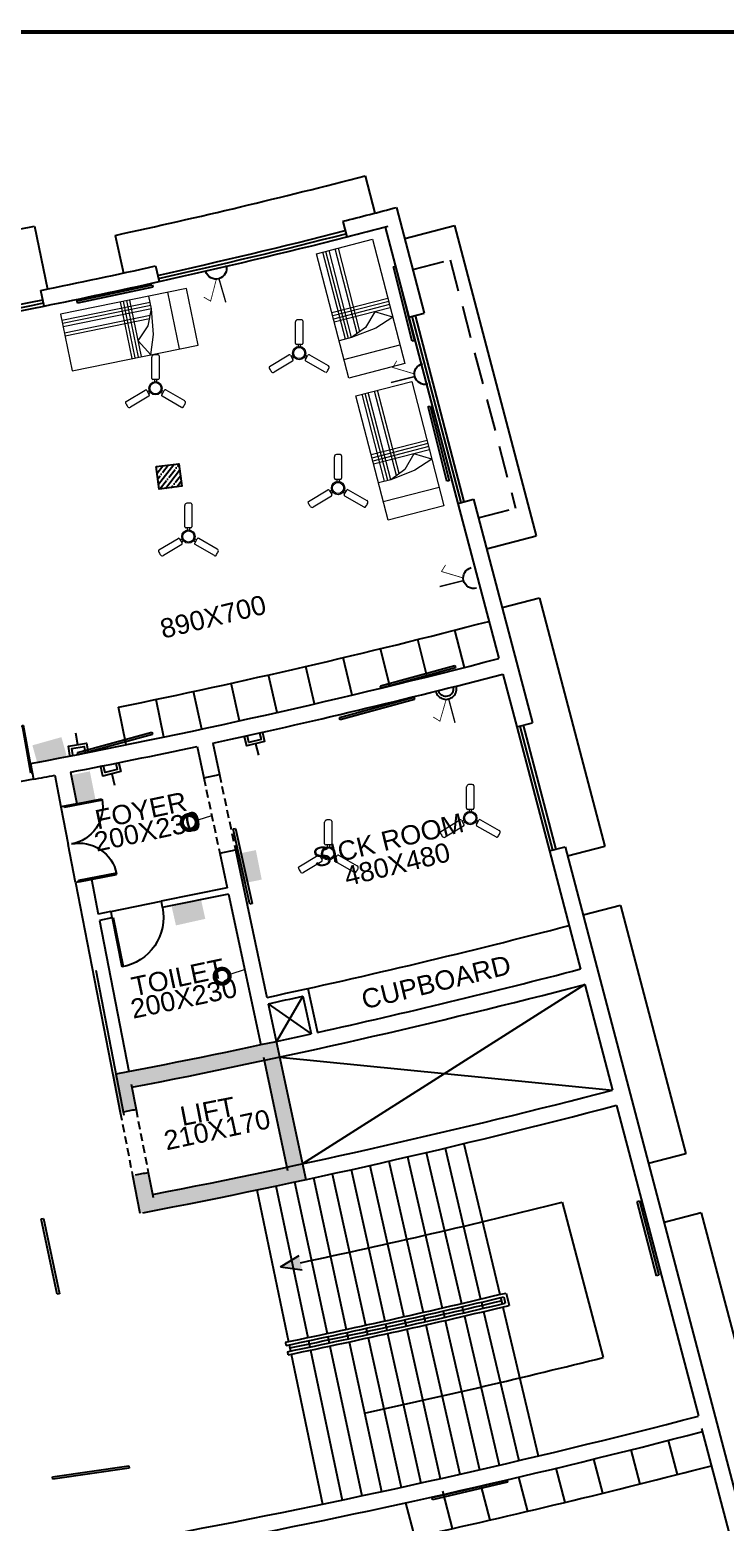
# Model space of a CAD drawing. Header units: inches. Extents: x -221585 to 401252, y -284294 to 332380.
# Drawn here: x 137367 to 138449, y 53758 to 56083 of the extents above; entities that cross this region are included whole.
import ezdxf
from ezdxf.enums import TextEntityAlignment as Align

# ---------------------------------------------------------------- set-up
doc = ezdxf.new("R2010")
doc.units = ezdxf.units.IN
doc.header["$MEASUREMENT"] = 0
doc.linetypes.add('HIDDEN', pattern=[0.375, 0.25, -0.125])
doc.linetypes.add('HIDDEN2', pattern=[0.1875, 0.125, -0.0625])
for name, color, linetype in [('A-TEXT', 3, 'Continuous'), ('A_dimension_100', 233, 'Continuous'), ('E-LIGHT', 7, 'Continuous'), ('Power', 7, 'Continuous'), ('UPS', 7, 'Continuous')]:
    doc.layers.add(name, color=color, linetype=linetype)
for name, color, linetype, lineweight in [('ceilingfan', 1, 'Continuous', 15), ('FURN', 56, 'Continuous', 0), ('PIE', 7, 'Continuous', 15), ('text', 72, 'HIDDEN2', 5)]:
    doc.layers.add(name, color=color, linetype=linetype, lineweight=lineweight)
doc.styles.add('DIM', font='arial.ttf')
doc.styles.get("Standard").update_dxf_attribs({"font": 'arial.ttf'})

# ---------------------------------------------------------------- blocks, each defined once
blk = doc.blocks.new('d2')
at = {"color": 1, "ltscale": 8}
for p, q in [((-332.772, -186.458, 9945.752), (-332.753, -186.454, 9945.752)), ((-332.628, -187.194, 9945.752), (-332.772, -186.458, 9945.752)), ((-332.609, -187.19, 9945.752), (-332.753, -186.454, 9945.752)), ((-332.753, -186.454, 9945.752), (-332.753, -186.454, 9945.732)), ((-332.753, -186.454, 9945.732), (-332.753, -186.454, 9945.732)), ((-334.226, -186.743, 9945.752), (-334.206, -186.739, 9945.752)), ((-334.082, -187.479, 9945.752), (-334.226, -186.743, 9945.752)), ((-334.062, -187.475, 9945.752), (-334.206, -186.739, 9945.752)), ((-334.063, -187.577, 9945.752), (-332.589, -187.288, 9945.752)), ((-332.628, -187.194, 9945.752), (-332.609, -187.19, 9945.752)), ((-334.082, -187.479, 9945.752), (-334.062, -187.475, 9945.752))]:
    blk.add_line(p, q, dxfattribs=at)
for centre, start, end in [((-332.628, -187.194, 9945.752), 101.092, 178.0402), ((-334.062, -187.475, 9945.752), 24.1438, 101.092)]:
    blk.add_arc(centre, 0.75, start, end, dxfattribs=at)
blk = doc.blocks.new('RYTRTRTRTRT')
at = {"color": 1}
for p, q in [((42.518, 61.153), (42.518, 61.753)), ((42.518, 61.753), (42.538, 61.753)), ((42.538, 61.753), (42.538, 61.153)), ((43.718, 61.753), (43.698, 61.753)), ((43.698, 61.753), (43.698, 61.153)), ((43.718, 61.153), (43.718, 61.753)), ((42.518, 61.153), (42.538, 61.153)), ((43.718, 61.153), (43.698, 61.153)), ((42.518, 61.103), (43.118, 61.103)), ((43.718, 61.103), (43.118, 61.103))]:
    blk.add_line(p, q, dxfattribs=at)
for centre, start, end in [((42.528, 61.163), 359.0371, 90), ((43.708, 61.163), 90, 180.9629)]:
    blk.add_arc(centre, 0.59, start, end, dxfattribs=at)
blk = doc.blocks.new('A$C25933C84')
at = {"color": 8, "linetype": 'Continuous'}
for p, q in [((0, 0.9), (2, 0.9)), ((0, 0), (0, 0.9)), ((0.3, 0.9), (0.3, 0)), ((0.6, 0.7), (0.6, 0.9)), ((0.65, 0.3), (0.6, 0.7)), ((0.7, 0.45), (0.6, 0.7)), ((2, 0.9), (2, 0)), ((0.75, 0), (0.65, 0.3)), ((0.9, 0.25), (0.7, 0.45)), ((0.75, 0), (0.9, 0.25)), ((2, 0), (0, 0))]:
    blk.add_line(p, q, dxfattribs=at)
at = {"color": 8}
for p, q in [((0.6, 0.8), (2, 0.8)), ((0.6, 0.75), (2, 0.75)), ((0.6, 0.7), (2, 0.7)), ((0.9, 0), (0.9, 0.9)), ((0.95, 0), (0.95, 0.9)), ((1, 0), (1, 0.9)), ((1.05, 0), (1.05, 0.9)), ((0.64, 0.6), (2, 0.6)), ((0.66, 0.55), (2, 0.55))]:
    blk.add_line(p, q, dxfattribs=at)
blk = doc.blocks.new('TRTH')
at = {"color": 1, "ltscale": 8}
for p, q in [((-589.839, -68.759), (-589.839, -67.98)), ((-589.819, -68.759), (-589.819, -67.979)), ((-589.839, -68.759), (-589.819, -68.759)), ((-589.839, -68.859), (-589.039, -68.859))]:
    blk.add_line(p, q, dxfattribs=at)
blk.add_arc((-589.819, -68.759), 0.78, 0, 91.4693, dxfattribs=at)
blk = doc.blocks.new('Fan')
at = {"color": 6}
for p, q in [((-5.8, 15.7), (-5.8, 48.4)), ((5.2, 50.1), (5.2, 15.7)), ((3.5, 14), (-4.1, 14)), ((-1.9, 14), (-1.9, 10.8)), ((1.5, 14), (1.5, 10.8)), ((-45.2, -19.5), (-15.9, -1.9)), ((-10.2, -11.4), (-38.2, -28.2)), ((-13.6, -2.5), (-9.7, -9)), ((-12.6, -4.2), (-9.9, -2.6)), ((-10.8, -7.1), (-8.1, -5.5)), ((10.3, -7.3), (7.6, -5.8)), ((12, -4.4), (9.3, -2.8)), ((9.4, -9.1), (13.2, -2.4)), ((39.7, -28.3), (10, -11.4)), ((15.5, -1.8), (43.8, -18))]:
    blk.add_line(p, q, dxfattribs=at)
for centre, radius in [((-0.2, 0.8), 10.2), ((-0.2, 0.9), 8.5)]:
    blk.add_circle(centre, radius, dxfattribs=at)
for centre, radius, start, end in [((-2.4, 48.4), 3.4, 92.735, 180), ((-0.2, 0.9), 51, 85.7207, 92.735), ((3.5, 50.1), 1.7, 0, 85.7207), ((-4.1, 15.7), 1.7, 180, 270), ((3.5, 15.7), 1.7, 270, 0), ((-44.4, -21), 1.7, 120.9808, 206.3239), ((-0.2, 0.9), 51, 206.3239, 213.3255), ((-15, -3.4), 1.7, 30.9808, 120.9808), ((-11.1, -9.9), 1.7, 300.9808, 30.9808), ((10.8, -9.9), 1.7, 150.2708, 240.2708), ((14.6, -3.3), 1.7, 60.2708, 150.2708), ((-0.2, 0.9), 51, 325.7165, 332.7215), ((42.1, -20.9), 3.4, 332.7215, 60.2708), ((-40, -25.3), 3.4, 213.3255, 300.9808), ((40.6, -26.9), 1.7, 240.2708, 325.7165)]:
    blk.add_arc(centre, radius, start, end, dxfattribs=at)
blk = doc.blocks.new('light')
at = {"color": 5}
for p, q in [((112625.2, 38871.2), (112742.5, 38895.9)), ((112743.3, 38892.3), (112625.9, 38867.6)), ((112742.5, 38895.9), (112743.3, 38892.3)), ((112625.9, 38867.6), (112625.2, 38871.2))]:
    blk.add_line(p, q, dxfattribs=at)
blk = doc.blocks.new('w.l')
at = {"layer": 'PIE', "color": 6}
blk.add_line((109349.8, 39723.6), (109371.7, 39720.1), dxfattribs=at)
at = {"layer": 'PIE', "color": 6, "const_width": 6.59}
blk.add_lwpolyline([(109337.4, 39737.9, 1), (109333.8, 39715, 1)], format="xyb", close=True, dxfattribs=at)
blk = doc.blocks.new('ups 6A')
at = {"layer": 'E-LIGHT', "color": 4}
for points, const_width in [([(5905667, -1658491), (5905670, -1658287)], 11.7), ([(5905692, -1658286), (5905785, -1658448), (5905831, -1658401)], 6.64)]:
    blk.add_lwpolyline(points, dxfattribs=dict(at, const_width=const_width))
blk.add_arc((5905672, -1658200), 87.4, 179.0102, 359.0102, dxfattribs=at)
blk = doc.blocks.new('16A')
at = {"layer": 'E-LIGHT', "color": 1}
for points, const_width in [([(5916857, -1642748), (5916861, -1642952)], 11.7), ([(5916882, -1642953), (5916975, -1642791), (5917021, -1642838)], 6.64)]:
    blk.add_lwpolyline(points, dxfattribs=dict(at, const_width=const_width))
for centre, radius, start, end in [((5916862, -1643039), 87.4, 0.9898, 180.9898), ((5916863, -1643043), 64.6, 4.2725, 175.7579)]:
    blk.add_arc(centre, radius, start, end, dxfattribs=at)

msp = doc.modelspace()

# ---------------------------------------------------------------- hatches: boundary and pattern name
at = {"ltscale": 10}
h = msp.add_hatch(dxfattribs=at)
h.set_pattern_fill('ANSI35', color=1, scale=50, angle=7.3371)
h.set_pattern_definition([(52.3370804, (6923.074, -145001.486), (-9.89523915, 7.63768565), []), (52.3370804, (6931.84, -145000.357), (-9.89523915, 7.63768565), [15.625, -3.125, 0, -3.125])])
h.paths.add_polyline_path([(137603.5, 55371.8), (137598.9, 55407), (137563.7, 55402.5), (137568.3, 55367.3)])
h = msp.add_hatch(color=4, dxfattribs=at)
h.dxf.hatch_style = 1
edge = h.paths.add_edge_path()
edge.add_line((137731.5, 54477.6), (137767, 54311.3))
edge.add_arc((135419.2, 65307), 11243.5, 280.9658, 282.05241, ccw=False)
edge.add_line((137558, 54268.8), (137551.3, 54303.1))
edge.add_arc((132101.1, 82451.6), 28671.2, 280.90835, 280.95831, ccw=False)
edge.add_line((137526.8, 54298.4), (137538.2, 54239.5))
edge.add_arc((135338.4, 65708.7), 11678.2, 280.85745, 282.15131)
edge.add_line((137796.6, 54292.1), (137750.7, 54507.3))
edge.add_arc((135338.1, 65710.5), 11460.1, 280.85533, 282.15343, ccw=False)
edge.add_line((137496.3, 54455.5), (137507.7, 54396.6))
edge.add_arc((132129.6, 82304.3), 28421.2, 280.90778, 280.95818)
edge.add_line((137532.3, 54401.3), (137525.6, 54435.7))
edge.add_arc((135363, 65588), 11360.1, 280.97454, 282.03422)
h = msp.add_hatch(color=2, dxfattribs=at)
h.dxf.hatch_style = 1
h.paths.add_polyline_path([(137790.8, 54151.3), (137756.9, 54155.9), (137786, 54173.8)])

# ---------------------------------------------------------------- linework, layer by layer
at = {"color": 1, "ltscale": 10}
msp.add_line((137889, 55855.4, -0.4), (137904.1, 55797.4, 0), dxfattribs=at)
at = {"color": 4, "ltscale": 10}
for p, q in [((137854.1, 55784.5, 0), (137860.3, 55760.3, 0)), ((137937.7, 55806.1, 0), (137980.8, 55641.7, 0)), ((137919.8, 55775.6, 0), (137956.7, 55635.4, 0.4)), ((137562.7, 55715, 0), (137568.1, 55690.6, 0)), ((137389.1, 55652.4, 0), (137384.2, 55676.9, 0)), ((137956.8, 55635.4, 0.4), (137980.8, 55641.7, 0)), ((138033.1, 55345.3, 0.5), (138057.4, 55351.6, 0)), ((138033.1, 55345.3, 0.4), (138096.8, 55103.5, 0.4)), ((138124.9, 54997.2, 0.4), (138149.1, 55003.5, 0.4)), ((137651.7, 54971.8, -75.9), (137662.1, 54922.9, 0)), ((137627.3, 54966.6, 0), (137637.7, 54917.7, 0)), ((137368.2, 54940.1, 0), (137372.5, 54915.5, 0)), ((137430.3, 54926.6, 0.4), (137440, 54877.5, 0)), ((137405.9, 54921.8, 0.4), (137415.4, 54872.7, 0)), ((137637.7, 54917.7, 0), (137662.1, 54922.9, 0)), ((137440, 54877.5, 0), (137415.4, 54872.7, 0)), ((138175.9, 54803.8, 0.4), (138200, 54810.1, 0.4)), ((137662.7, 54800.3, 0), (137687.1, 54805.6, 0)), ((137662.7, 54800.3, 0), (137674.2, 54746.5, 0)), ((137687.1, 54805.6, 0), (137736.1, 54575.7, 0)), ((137462.8, 54759.7, 0), (137438.3, 54754.9, 0)), ((137438.3, 54754.9, 0), (137496.3, 54455.5, 0)), ((137462.8, 54759.7, 0), (137473.3, 54705.6, 0)), ((137674.3, 54746.6, 0), (137571.3, 54725.6, 0)), ((137571.3, 54725.6, 0), (137573.2, 54715.8, 0)), ((137676.3, 54736.8, 0), (137573.2, 54715.8, 0)), ((137676.3, 54736.8, 0), (137726.3, 54502, 0)), ((137492.9, 54709.6, 0), (137473.2, 54705.6, 0)), ((137494.8, 54699.8, 0), (137475.2, 54695.8, 0)), ((137475.2, 54695.8, 0), (137520.9, 54460.2, 0)), ((137492.9, 54709.6, 0), (137494.8, 54699.8, 0)), ((137469.7, 54618.3, 0), (137502.1, 54451.4, 0)), ((137792, 54577.7, 0), (137804.9, 54519.1, 0)), ((137799.6, 54589.4, 0), (137814.7, 54521.2, 0)), ((137738.2, 54565.9, 0), (137796.6, 54292.1, 0)), ((137854.5, 54530.1, 0), (137854.5, 54530.1, 0)), ((137730.5, 54482.5, 0), (137768, 54306.4, 0)), ((137496.3, 54455.5, 0), (137507.7, 54396.6, 0)), ((137502.1, 54451.4, 0), (137513.5, 54392.5, 0)), ((137524.7, 54440.6, 0), (137532.3, 54401.3, 0)), ((137526.8, 54298.4, 0), (137538.2, 54239.5, 0)), ((137551.3, 54303.1, 0), (137558.9, 54263.9, 0))]:
    msp.add_line(p, q, dxfattribs=at)
at = {"color": 20, "ltscale": 10}
for p, q in [((137374.4, 55777, -0.4), (137394.5, 55679, 0)), ((137499.9, 55762.6, -0.4), (137512.6, 55704, 0)), ((137950.4, 55757.8, 0), (138027.8, 55778.1, 0.4)), ((138027.8, 55778.1, 0.4), (138155.2, 55294.6, 0.4)), ((138077.8, 55274.2, 0), (138155.2, 55294.6, 0.4)), ((138160, 55197.7, 0.4), (138102, 55182.4, 0.4)), ((138160, 55197.7, 0.4), (138261.9, 54810.9, 0.4)), ((138261.9, 54810.9, 0.4), (138203.8, 54795.6, 0.4)), ((138286.1, 54719.1, 0.4), (138228, 54703.8, 0.4)), ((138286.1, 54719.1, 0.4), (138387.9, 54332.2, 0.4)), ((138387.9, 54332.2, 0.4), (138329.9, 54317, 0.4)), ((138412.1, 54240.4, 0.4), (138354.1, 54225.1, 0.4)), ((138412.1, 54240.4, 0.4), (138514, 53853.6, 0.4))]:
    msp.add_line(p, q, dxfattribs=at)
at = {"color": 20, "linetype": 'HIDDEN', "ltscale": 200}
for p, q in [((137963.1, 55709.4, 0), (138021.1, 55724.7, 0.3)), ((138021.1, 55724.7, 0.3), (138122.9, 55337.9, 0.3)), ((138064.9, 55322.6, 0), (138122.9, 55337.9, 0.3))]:
    msp.add_line(p, q, dxfattribs=at)
at = {"color": 1, "ltscale": 8}
for p, q in [((137956.8, 55635.4, 0.4), (138032.9, 55345.2, 0.4)), ((137961.6, 55636.7, 0.4), (138037.8, 55346.5, 0.4)), ((137966.5, 55637.9, 0.4), (138042.6, 55347.8, 0.4)), ((138124.9, 54997.2, 0.4), (138175.9, 54803.8, 0.4)), ((138129.8, 54998.4, 0.4), (138180.7, 54805, 0.4)), ((138129.8, 54998.4, 0.4), (138180.7, 54805, 0.4)), ((138134.6, 54999.7, 0.4), (138185.5, 54806.3, 0.4))]:
    msp.add_line(p, q, dxfattribs=at)
at = {"color": 4, "ltscale": 8}
for p, q in [((138057.4, 55351.6, 0.4), (138149.1, 55003.5, 0.4)), ((138103.3, 55079.4, -75.9), (138124.9, 54997.2, 0.4)), ((138200, 54810.1, 0.4), (138505.7, 53649.7, 0.4)), ((138175.9, 54803.8, 0.4), (138224.2, 54620, 0.4)), ((138230.6, 54595.9, -58.4), (138273.9, 54431.5, 0.8)), ((138280.3, 54407.3, 0.4), (138407.6, 53923.8, 0.4)), ((138412.6, 53904.4, 0.4), (138481.3, 53643.3, 0.4))]:
    msp.add_line(p, q, dxfattribs=at)
at = {"color": 8, "ltscale": 10}
for p, q in [((137985.3, 55075.1, 0.4), (137970.8, 55133.3, 0)), ((138043.5, 55089.8, 0.4), (138028.7, 55147.9, 0)), ((137927.1, 55060.7, 0.4), (137912.9, 55119, 0)), ((137810.3, 55032.9, 0.4), (137796.7, 55091.4, 0)), ((137868.7, 55046.7, 0.4), (137854.9, 55105, 0)), ((137693.2, 55006.5, 0.4), (137680.3, 55065.1, 0)), ((137751.8, 55019.5, 0.4), (137738.6, 55078.1, 0)), ((137634.5, 54993.7, 0.4), (137621.9, 55052.4, 0)), ((137516.9, 54969.2, 0.4), (137504.9, 55028, 0)), ((137575.7, 54981.3, 0.4), (137563.5, 55040, 0))]:
    msp.add_line(p, q, dxfattribs=at)
at = {"color": 2, "linetype": 'HIDDEN2', "ltscale": 100}
for p, q in [((137637.7, 54917.7, 0), (137662.7, 54800.3, 0)), ((137662.1, 54922.9, 0), (137687.1, 54805.6, 0)), ((137507.8, 54396.6, 0), (137526.8, 54298.4, 0)), ((137532.3, 54401.3, 0), (137551.3, 54303.1, 0))]:
    msp.add_line(p, q, dxfattribs=at)
at = {"color": 2, "ltscale": 10}
for p, q in [((137792, 54577.7, 0), (137750.7, 54507.3, 0)), ((138230.6, 54595.9, -58.4), (137791.4, 54316.6, 0)), ((137738.2, 54565.9, 0), (137804.9, 54519.1, 0)), ((137756, 54482.8, 0), (138273.9, 54431.5, 0.8)), ((138195.7, 54256.7, 0.4), (138259.4, 54014.9, 0.4)), ((137756.9, 54155.9, 0), (137786, 54173.8, 0)), ((137756.9, 54155.9, 0), (137790.8, 54151.3, 0)), ((138108.2, 54115.3, 0), (138112.8, 54095.9, 0)), ((138104.5, 54109.3, 0), (138106.8, 54099.6, 0))]:
    msp.add_line(p, q, dxfattribs=at)
at = {"color": 2, "ltscale": 8}
for p, q in [((138042.4, 54347.9, 0.4), (138098.4, 54113, 0.4)), ((137925.6, 54320.7, 0.4), (137979.1, 54085.2, 0.4)), ((137954.8, 54327.4, 0.4), (138009, 54092, 0.4)), ((137984, 54334.1, 0.4), (138038.8, 54098.9, 0.4)), ((138013.2, 54341, 0.4), (138068.6, 54105.9, 0.4)), ((137837.7, 54301, 0.4), (137889.4, 54065.1, 0.4)), ((137867, 54307.5, 0.4), (137919.4, 54071.7, 0.4)), ((137896.3, 54314, 0.4), (137949.3, 54078.4, 0.4)), ((137720.3, 54275.9, 0.4), (137769.6, 54039.5, 0.4)), ((137749.7, 54282.1, 0.4), (137799.6, 54045.8, 0.4)), ((137779.1, 54288.3, 0.4), (137829.6, 54052.2, 0.4)), ((137808.4, 54294.7, 0.4), (137859.5, 54058.6, 0.4)), ((138010.1, 54087.1, 0.4), (138012.4, 54077.4, 0.4)), ((138040, 54094.1, 0.4), (138042.2, 54084.3, 0.4)), ((138069.8, 54101, 0.4), (138072.1, 54091.3, 0.4)), ((138099.6, 54108.1, 0.4), (138101.9, 54098.4, 0.4)), ((138103.1, 54093.5, 0.4), (138158.4, 53861.5, 0.4)), ((137920.4, 54066.9, 0.4), (137922.6, 54057.1, 0.4)), ((137950.3, 54073.5, 0.4), (137952.5, 54063.8, 0.4)), ((137980.2, 54080.3, 0.4), (137982.5, 54070.6, 0.4)), ((137983.6, 54065.7, 0.4), (138036.5, 53833.1, 0.4)), ((138013.5, 54072.5, 0.4), (138067, 53840.1, 0.4)), ((138043.4, 54079.4, 0.4), (138097.5, 53847.2, 0.4)), ((138073.2, 54086.4, 0.4), (138128, 53854.3, 0.4)), ((137800.6, 54040.9, 0.4), (137802.7, 54031.1, 0.4)), ((137830.6, 54047.3, 0.4), (137832.7, 54037.5, 0.4)), ((137860.6, 54053.7, 0.4), (137862.7, 54044, 0.4)), ((137890.5, 54060.3, 0.4), (137892.7, 54050.5, 0.4)), ((137893.7, 54045.6, 0.4), (137944.8, 53812.6, 0.4)), ((137923.7, 54052.2, 0.4), (137975.4, 53819.4, 0.4)), ((137953.6, 54058.9, 0.4), (138005.9, 53826.2, 0.4)), ((137764.7, 54038.5, 0.4), (137765.7, 54033.6, 0.4)), ((137767.8, 54023.8, 0.4), (137768.8, 54018.9, 0.4)), ((137770.6, 54034.6, 0.4), (137772.7, 54024.8, 0.4)), ((137773.7, 54019.9, 0.4), (137822.4, 53786.5, 0.4)), ((137803.7, 54026.2, 0.4), (137853, 53792.9, 0.4)), ((137833.8, 54032.6, 0.4), (137883.6, 53799.4, 0.4)), ((137863.8, 54039.1, 0.4), (137914.2, 53806, 0.4))]:
    msp.add_line(p, q, dxfattribs=at)
at = {"color": 5}
for p, q in [((137384.7, 54230.7, -0.4), (137388.3, 54231.5, -0.4)), ((137409.8, 54113.5, -0.4), (137384.7, 54230.7, -0.4)), ((137388.3, 54231.5, -0.4), (137413.4, 54114.2, -0.4)), ((137413.4, 54114.2, -0.4), (137409.8, 54113.5, -0.4)), ((137402.4, 53829.2, 0), (137521, 53846.2, 0)), ((137521.6, 53842.6, 0), (137402.9, 53825.6, 0)), ((137521, 53846.2, 0), (137521.6, 53842.6, 0)), ((137402.9, 53825.6, 0), (137402.4, 53829.2, 0)), ((137993.1, 53796.7, 0), (138109.8, 53824, 0)), ((138110.6, 53820.5, 0), (137993.9, 53793.1, 0)), ((138109.8, 53824, 0), (138110.6, 53820.5, 0)), ((137993.9, 53793.1, 0), (137993.1, 53796.7, 0))]:
    msp.add_line(p, q, dxfattribs=at)
at = {"color": 253, "ltscale": 8}
for p, q in [((138360.6, 53885.8, 0.4), (138374.6, 53832.6, 0.4)), ((138244.2, 53856.6, 0.4), (138258.2, 53803.4, 0.4)), ((138302.4, 53871, 0.4), (138316.5, 53817.8, 0.4)), ((138185.9, 53842.4, 0.4), (138199.9, 53789.2, 0.4)), ((138069, 53814.9, 0.4), (138083.1, 53761.7, 0.4)), ((138127.5, 53828.5, 0.4), (138141.5, 53775.3, 0.4)), ((137951.9, 53788.6, 0.4), (137965.9, 53735.4, 0.4)), ((138009.2, 53806.5, 0.4), (138024.5, 53748.4, 0.4))]:
    msp.add_line(p, q, dxfattribs=at)
at = {"color": 6, "const_width": 6.3}
msp.add_lwpolyline([(140179.2, 50278.4), (131563.9, 50278.4), (131563.9, 56079.6), (140179.2, 56079.6)], close=True, dxfattribs=at)
at = {"color": 1, "ltscale": 10, "elevation": 0.4}
msp.add_lwpolyline([(137563.7, 55402.5), (137598.9, 55407), (137603.5, 55371.8), (137568.3, 55367.3)], close=True, dxfattribs=at)
at = {"color": 20, "ltscale": 10}
for centre, radius, start, end in [((135368.3, 65562, -0.4), 10028.5, 282.27202, 284.55794), ((135368.3, 65562, 0), 9988.5, 272.67048, 281.5864)]:
    msp.add_arc(centre, radius, start, end, dxfattribs=at)
at = {"color": 4, "ltscale": 10}
for centre, radius, start, end in [((135368.3, 65562, 0), 10088.5, 284.26465, 284.75514), ((135368.3, 65562, 0), 10113.5, 284.26465, 284.64104), ((135368.3, 65562, 0), 10158.5, 284.7544, 284.75449), ((135368.3, 65562, 0), 10158.5, 284.7544, 284.75449), ((135368.3, 65562, 0), 10088.5, 281.52635, 282.56309), ((135368.3, 65562, 0), 10113.5, 281.52635, 282.56309), ((135368.3, 65562, 0), 10628.5, 284.75442, 284.75449), ((135368.3, 65562, 0), 10638.5, 284.75442, 284.75449), ((135368.3, 65562, 0), 10808.5, 284.75443, 284.75449), ((135368.3, 65562, 0), 10808.5, 280.66296, 284.62259), ((135342.6, 65664.6, 76.8), 10939.3, 282.18606, 284.61742), ((135368.3, 65562, 0), 10833.5, 280.9733, 282.03547), ((136959.1, 57223, -0.9), 2344.2, 280.1548, 280.987), ((135363, 65583.2, 0), 11260.4, 282.1665, 284.62644), ((135361.7, 65590.2, 0.8), 11337.5, 282.49501, 284.62436), ((135368.3, 65562, -58.4), 11333.5, 280.9733, 284.62866), ((134897, 67711.6, 0), 13449.2, 282.19615, 282.43046), ((135368.3, 65562, 0), 11308.5, 280.87196, 282.44296), ((135368.3, 65562, 0.8), 11503.5, 280.97341, 284.63063), ((135368.3, 65562, 0), 11368.5, 280.8725, 280.9733), ((135466.3, 65093.4, 0.8), 11049.9, 280.83294, 284.75258), ((135368.3, 65562, 0), 11468.5, 280.87294, 280.9733), ((135315.5, 65816.6, -29), 12288.5, 280.75734, 284.57426), ((135368.3, 65562, 29.1), 12053.5, 280.94689, 284.6362)]:
    msp.add_arc(centre, radius, start, end, dxfattribs=at)
at = {"color": 1, "ltscale": 8}
for radius, start, end in [(10103.5, 282.56309, 284.26465), (10108.5, 282.56309, 284.26465), (10113.5, 282.56309, 284.26465), (10103.5, 279.82561, 281.52635), (10108.5, 279.82589, 281.52635), (10113.5, 279.82589, 281.52635)]:
    msp.add_arc((135368.3, 65562, 0), radius, start, end, dxfattribs=at)
at = {"color": 8, "ltscale": 10}
msp.add_arc((135365.3, 65575.9, 0.8), 10762.8, 281.46706, 284.61803, dxfattribs=at)
at = {"color": 2, "ltscale": 10}
for radius, start, end in [(11653.5, 281.98607, 284.04153), (11903.5, 282.21964, 284.05651)]:
    msp.add_arc((135368.3, 65562, 0), radius, start, end, dxfattribs=at)
at = {"color": 2, "ltscale": 8}
for radius, start, end in [(11770, 281.74789, 283.4613), (11775, 281.7479, 283.43695), (11785, 281.74792, 283.43693), (11790, 281.74793, 283.46122), (11780, 281.77223, 283.41263)]:
    msp.add_arc((135368.3, 65562, 0), radius, start, end, dxfattribs=at)
at = {"color": 253, "ltscale": 10}
msp.add_arc((135368.3, 65562, 0), 12108.5, 282.38787, 284.63617, dxfattribs=at)
at = {"color": 3, "ltscale": 10}
for points in [[(137371, 54968.4, 0.4), (137416.2, 54981.1, 0.4), (137379.1, 54939.5, 0.4), (137424.3, 54952.1, 0.4)], [(137440.2, 54876, 0.4), (137430.9, 54922, 0.4), (137469.6, 54881.9, 0.4), (137460.4, 54927.9, 0.4)], [(137698.5, 54753.3, 0.4), (137689.3, 54799.3, 0.4), (137728, 54759.3, 0.4), (137718.8, 54805.2, 0.4)], [(137587.8, 54717.2, 0.4), (137633.6, 54727.4, 0.4), (137594.4, 54687.9, 0.4), (137640.1, 54698.1, 0.4)]]:
    msp.add_solid(points, dxfattribs=at)
at = {"layer": 'A_dimension_100', "color": 3, "ltscale": 0.05, "elevation": 0.4}
for points in [[(137429.5, 54952.7), (137427.2, 54967), (137455.3, 54971.5), (137457.6, 54957.2)], [(137441.5, 54969.3), (137438.6, 54987.2)], [(137729, 54988.4), (137732.4, 54974.3), (137704.8, 54967.5), (137701.3, 54981.6)], [(137724.6, 54987.3), (137727, 54977.6), (137708.1, 54972.9), (137705.7, 54982.6)], [(137718.4, 54970.8), (137722.7, 54953.3)], [(137433.9, 54953.4), (137432.3, 54963.3), (137451.6, 54966.4), (137453.2, 54956.5)], [(137505, 54941.5), (137508.5, 54927.4), (137480.8, 54920.6), (137477.3, 54934.7)], [(137500.6, 54940.4), (137503, 54930.7), (137484.1, 54926.1), (137481.7, 54935.8)], [(137494.4, 54924), (137498.8, 54906.4)]]:
    msp.add_lwpolyline(points, dxfattribs=at)

# ---------------------------------------------------------------- block references
for name, p, rotation in [('light', (181334.1, -55372.1, 0.4), 92.30629854469478), ('light', (25035.8, 16156.1, -0.4), 0.32243092464129), ('light', (181388.1, -55590, 0.4), 92.30629854469478), ('light', (27800.8, 9555.3, -0.4), 3.412312241425532), ('light', (27737.3, 9505.9, -0.4), 3.412312241425532), ('light', (27329.2, 9451.3, -0.4), 3.412312241425532), ('w.l', (58322.8, -30270.4, 0), 27.0612551264251), ('light', (177788.3, -57480.1, 0.4), 90.61544586474909), ('w.l', (58373.9, -30510, 0), 27.0612551264251), ('light', (182465, -56531.3, 0), 92.69441043639357)]:
    msp.add_blockref(name, p, dxfattribs=dict(rotation=rotation))
at = {"color": 1, "xscale": -99.99999999999038, "yscale": 100, "zscale": 100, "rotation": 21.37548583600941}
msp.add_blockref('d2', (99427.5, 60207.1, -994575.2), dxfattribs=at)
at = {"color": 4, "yscale": 100, "zscale": 100}
for name, p, xscale, rotation in [('RYTRTRTRTRT', (132254.8, 49412.2, 0), -100.0000000000048, 281.0345805089287), ('TRTH', (196664.9, 59728.6, 0), -99.99999999999517, 191.5069594634383)]:
    msp.add_blockref(name, p, dxfattribs=dict(at, xscale=xscale, rotation=rotation))
at = {"layer": 'ceilingfan', "xscale": 1.02030405060046, "yscale": 1.02030405060046, "zscale": 1.02030405060046}
for p in [(137786.4, 55578.4, 0.4), (137562.8, 55523.7, 0.4), (137846.9, 55368.3, 0.4), (137614, 55292.7, 0.4), (138052.6, 54854.3, 0.4), (137831.8, 54799.2, 0.4)]:
    msp.add_blockref('Fan', p, dxfattribs=at)
at = {"layer": 'FURN', "extrusion": (-1.81e-14, -2.9e-15, -1), "xscale": -100.0000000000038, "yscale": 100, "zscale": -100.0000000000038, "rotation": 255.4914831738114}
for p in [(-137950.6, 55562.9, -0.8), (-138011.6, 55341.6, -0.8)]:
    msp.add_blockref('A$C25933C84', p, dxfattribs=at)
at = {"layer": 'FURN', "extrusion": (-5.3e-15, 1.75e-14, -1), "xscale": 100.000000000002, "yscale": 100.000000000002, "zscale": -99.99999999999996, "rotation": 348.4078067390037}
msp.add_blockref('A$C25933C84', (-137629, 55591.9, 0.4), dxfattribs=at)
at = {"layer": 'Power', "xscale": 0.1885885860805314, "yscale": 0.1885885860805314, "zscale": 0.1885885860805314, "rotation": 193.7979476710432}
msp.add_blockref('16A', (1295567.9, 20269.1, 0.4), dxfattribs=at)
at = {"layer": 'UPS', "color": 3, "xscale": -0.1887460698150345, "yscale": 0.1887460698150343, "zscale": 0.1887460698150344}
for p, rotation in [((1130022.5, 652083.5, 0.4), 15.32046859457679), ((698786, -957344.6, 1.3), 283.2880882971074), ((698861.9, -957662.4, 1.3), 283.2880882971074)]:
    msp.add_blockref('ups 6A', p, dxfattribs=dict(at, rotation=rotation))

# ---------------------------------------------------------------- texts
at = {"layer": 'A-TEXT'}
for s, rotation, p in [('890X700', 13.6762, (137652.2, 55168.8, 0)), ('SICK ROOM', 13.6762, (137924.7, 54820.5, -0.4)), ('480X480', 13.6762, (137938.6, 54783.3, -0.4)), ('CUPBOARD', 13.6762, (137999.3, 54599.7, -0.4)), ('LIFT', 11.0715, (137643.8, 54398.4, 0))]:
    msp.add_text(s, height=30, rotation=rotation, dxfattribs=at).set_placement(p, align=Align.MIDDLE)
at = {"layer": 'text', "lineweight": -2, "ltscale": 2, "char_height": 30, "attachment_point": 7, "style": 'DIM'}
for s, insert, width, rotation in [('{\\C3;FOYER}', (137472.4, 54836.9, 0), 355.22, 11.9655), ('{\\C3;200X230}', (137471.1, 54802.2, 0), 355.22, 11.9655), ('{\\C3;TOILET}', (137529, 54576.7, -0.4), 355.22, 11.9655), ('{\\C3;200X230}', (137527.8, 54542, -0.4), 355.22, 11.9655), ('{\\C3;210X170}', (137579.7, 54337, 0.8), 592.79, 12.146)]:
    msp.add_mtext(s, dxfattribs=dict(at, insert=insert, width=width, rotation=rotation))

doc.saveas('drawing.dxf')
